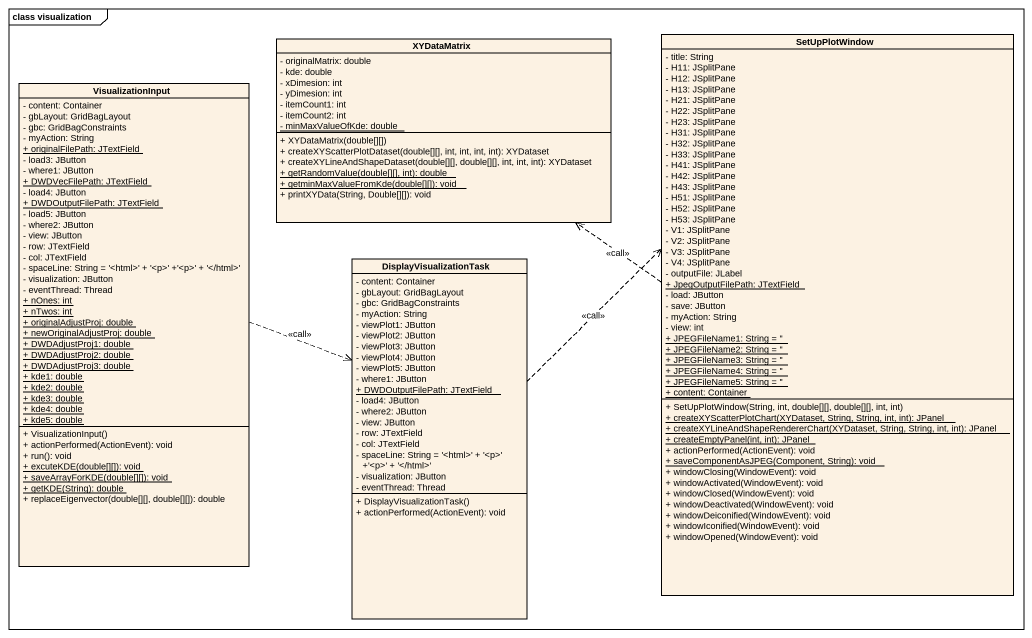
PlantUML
@startuml
mainframe class visualization
hide circle
hide empty members
skinparam classAttributeIconSize 0
class SetUpPlotWindow {
  - title: String
  - H11: JSplitPane
  - H12: JSplitPane
  - H13: JSplitPane
  - H21: JSplitPane
  - H22: JSplitPane
  - H23: JSplitPane
  - H31: JSplitPane
  - H32: JSplitPane
  - H33: JSplitPane
  - H41: JSplitPane
  - H42: JSplitPane
  - H43: JSplitPane
  - H51: JSplitPane
  - H52: JSplitPane
  - H53: JSplitPane
  - V1: JSplitPane
  - V2: JSplitPane
  - V3: JSplitPane
  - V4: JSplitPane
  - outputFile: JLabel
  {static} + JpegOutputFilePath: JTextField
  - load: JButton
  - save: JButton
  - myAction: String
  - view: int
  {static} + JPEGFileName1: String = ''
  {static} + JPEGFileName2: String = ''
  {static} + JPEGFileName3: String = ''
  {static} + JPEGFileName4: String = ''
  {static} + JPEGFileName5: String = ''
  {static} + content: Container
  + SetUpPlotWindow(String, int, double[][], double[][], int, int)
  {static} + createXYScatterPlotChart(XYDataset, String, String, int, int): JPanel
  {static} + createXYLineAndShapeRendererChart(XYDataset, String, String, int, int): JPanel
  {static} + createEmptyPanel(int, int): JPanel
  + actionPerformed(ActionEvent): void
  {static} + saveComponentAsJPEG(Component, String): void
  + windowClosing(WindowEvent): void
  + windowActivated(WindowEvent): void
  + windowClosed(WindowEvent): void
  + windowDeactivated(WindowEvent): void
  + windowDeiconified(WindowEvent): void
  + windowIconified(WindowEvent): void
  + windowOpened(WindowEvent): void
}
class XYDataMatrix {
  - originalMatrix: double
  - kde: double
  - xDimesion: int
  - yDimesion: int
  - itemCount1: int
  - itemCount2: int
  {static} - minMaxValueOfKde: double
  + XYDataMatrix(double[][])
  + createXYScatterPlotDataset(double[][], int, int, int, int): XYDataset
  + createXYLineAndShapeDataset(double[][], double[][], int, int, int): XYDataset
  {static} + getRandomValue(double[][], int): double
  {static} + getminMaxValueFromKde(double[][]): void
  + printXYData(String, Double[][]): void
}
class VisualizationInput {
  - content: Container
  - gbLayout: GridBagLayout
  - gbc: GridBagConstraints
  - myAction: String
  {static} + originalFilePath: JTextField
  - load3: JButton
  - where1: JButton
  {static} + DWDVecFilePath: JTextField
  - load4: JButton
  {static} + DWDOutputFilePath: JTextField
  - load5: JButton
  - where2: JButton
  - view: JButton
  - row: JTextField
  - col: JTextField
  - spaceLine: String = '<html>' + '<p>' +'<p>' + '</html>'
  - visualization: JButton
  - eventThread: Thread
  {static} + nOnes: int
  {static} + nTwos: int
  {static} + originalAdjustProj: double
  {static} + newOriginalAdjustProj: double
  {static} + DWDAdjustProj1: double
  {static} + DWDAdjustProj2: double
  {static} + DWDAdjustProj3: double
  {static} + kde1: double
  {static} + kde2: double
  {static} + kde3: double
  {static} + kde4: double
  {static} + kde5: double
  + VisualizationInput()
  + actionPerformed(ActionEvent): void
  + run(): void
  {static} + excuteKDE(double[][]): void
  {static} + saveArrayForKDE(double[][]): void
  {static} + getKDE(String): double
  + replaceEigenvector(double[][], double[][]): double
}
class DisplayVisualizationTask {
  - content: Container
  - gbLayout: GridBagLayout
  - gbc: GridBagConstraints
  - myAction: String
  - viewPlot1: JButton
  - viewPlot2: JButton
  - viewPlot3: JButton
  - viewPlot4: JButton
  - viewPlot5: JButton
  - where1: JButton
  {static} + DWDOutputFilePath: JTextField
  - load4: JButton
  - where2: JButton
  - view: JButton
  - row: JTextField
  - col: JTextField
  - spaceLine: String = '<html>' + '<p>' +'<p>' + '</html>'
  - visualization: JButton
  - eventThread: Thread
  + DisplayVisualizationTask()
  + actionPerformed(ActionEvent): void
}
SetUpPlotWindow .left.> XYDataMatrix : <<call>>
VisualizationInput .right.> DisplayVisualizationTask : <<call>>
DisplayVisualizationTask .right.> SetUpPlotWindow : <<call>>
@enduml
